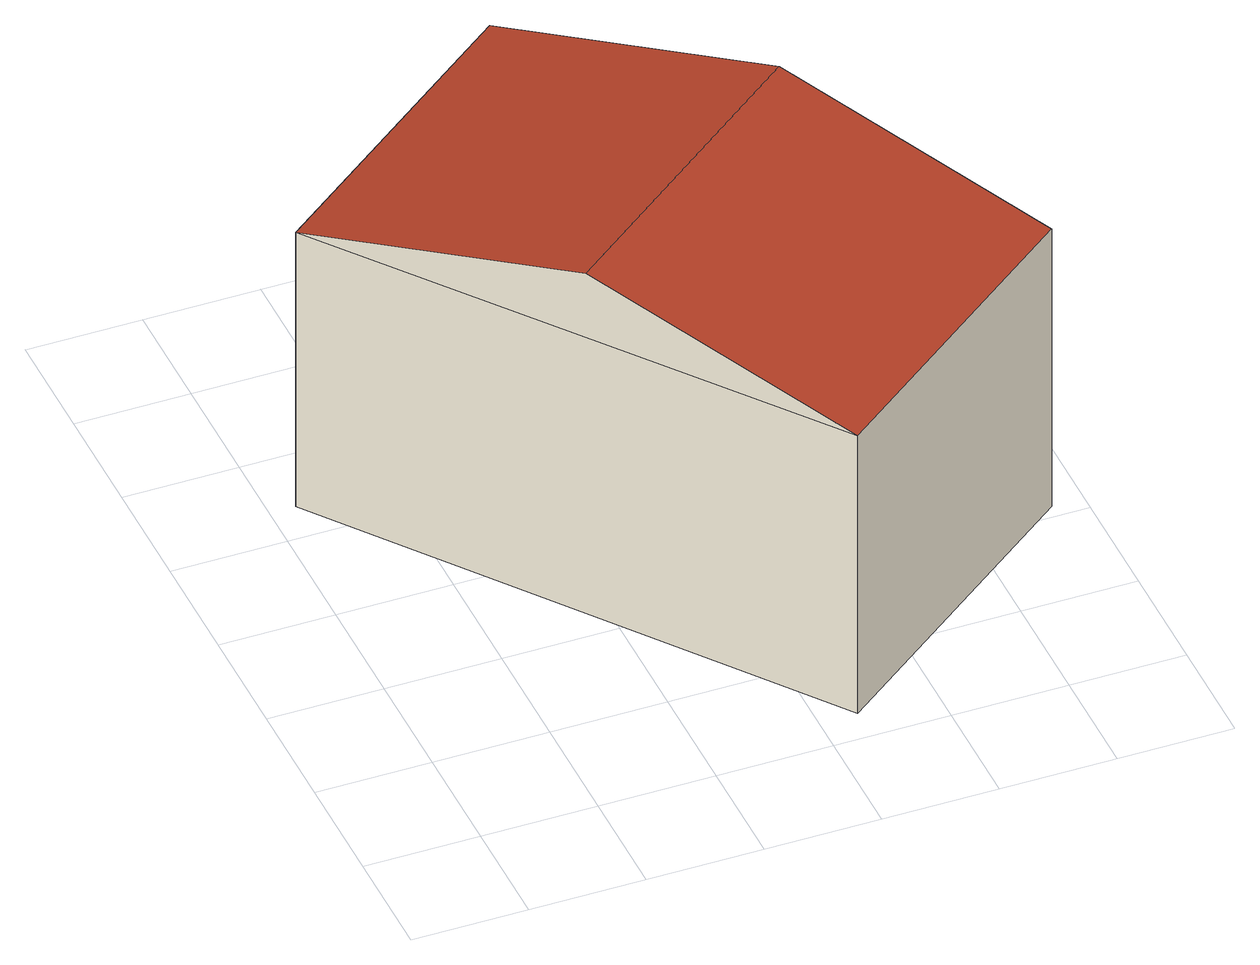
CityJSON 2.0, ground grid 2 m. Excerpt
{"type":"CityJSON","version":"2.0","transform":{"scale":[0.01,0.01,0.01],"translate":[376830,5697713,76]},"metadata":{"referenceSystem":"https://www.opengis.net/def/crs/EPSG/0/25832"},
"CityObjects":{
"building1":{"type":"Building","attributes":{"Gemeindeschluessel":"05911000","Geometrietyp2DReferenz":"3000","function":"31001_2463","roofType":"3100","measuredHeight":6.86,"storeysAboveGround":1},"geometry":[{"type":"Solid","lod":"2","boundaries":[[[[0,1,2,3]],[[4,5,1,0]],[[6,7,5,4]],[[3,2,7,6]],[[0,8,4]],[[6,9,3]],[[3,9,8,0]],[[4,8,9,6]],[[1,5,7,2]]]],"semantics":{"surfaces":[{"type":"WallSurface"},{"type":"RoofSurface"},{"type":"GroundSurface"}],"values":[[0,0,0,0,0,0,1,1,2]]}}]}
},
"vertices":[
[524,1241,611],[524,1241,58],[45,876,58],[45,876,611],[1145,425,618],[1145,425,58],[666,60,618],[666,60,58],[844,820,744],[365,455,744]
]}
